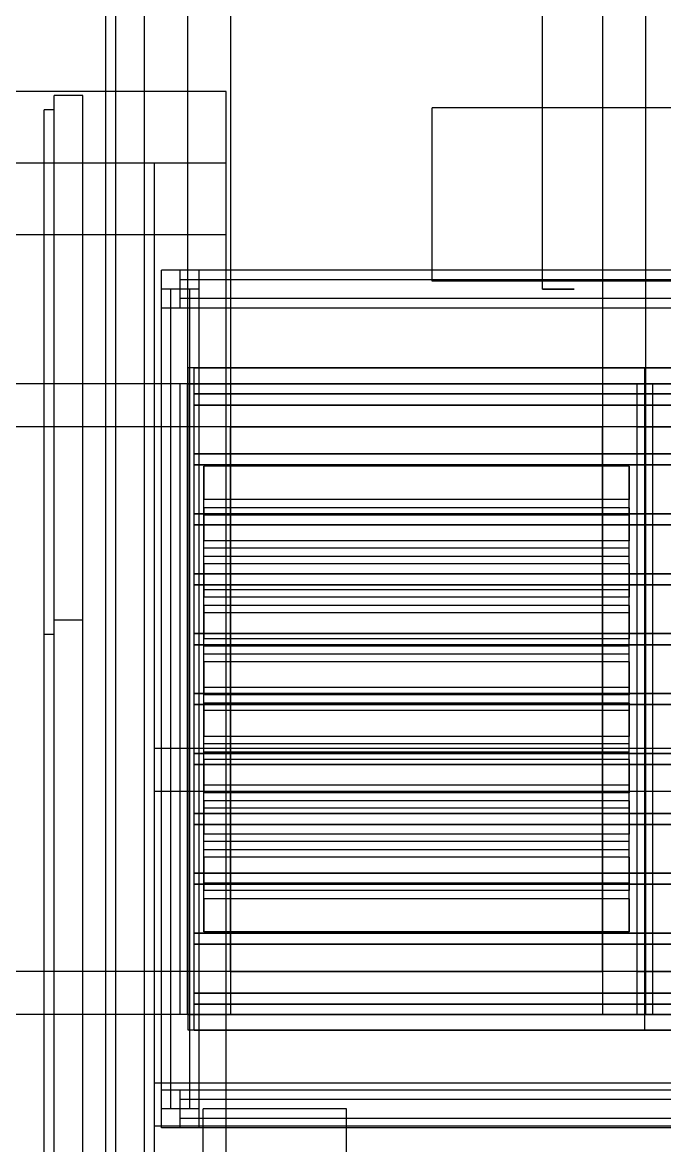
# Model space of a CAD drawing. Header units: millimetres. Extents: x -1355 to 669, y -1138 to 733.
# Drawn here: x -886.81 to -864.39, y 34.22 to 73.4 of the extents above; entities that cross this region are included whole.
import ezdxf

# ---------------------------------------------------------------- set-up
doc = ezdxf.new("R2010")
doc.units = ezdxf.units.MM
doc.layers.add('HIDDEN', color=8, linetype='Continuous')
doc.layers.add('VISIBLE', color=7, linetype='Continuous')

msp = doc.modelspace()

# ---------------------------------------------------------------- linework, layer by layer
at = {"layer": 'HIDDEN'}
for points in [[(-881.048, 121), (-881.048, 38.8)], [(-881.048, 121), (-881.048, 38.8)], [(-879.548, 121), (-879.548, 38.8)], [(-879.548, 121), (-879.548, 38.8)], [(-866.548, 121), (-866.548, 38.8)], [(-866.548, 121), (-866.548, 38.8)], [(-865.048, 121), (-865.048, 38.8)], [(-865.048, 121), (-865.048, 38.8)], [(-883.548, 6.03), (-883.548, 118.75)], [(-883.548, 6.03), (-883.548, 118.75)], [(-882.548, 6.03), (-882.548, 118.75)], [(-882.548, 6.03), (-882.548, 118.75)], [(-883.898, 6.53), (-883.898, 118.25)], [(-883.898, 6.53), (-883.898, 118.25)], [(-883.898, 6.53), (-883.898, 118.25)], [(-883.898, 6.53), (-883.898, 118.25)], [(-883.898, 6.53), (-883.898, 118.25)], [(-883.898, 6.53), (-883.898, 118.25)], [(-883.548, 6.53), (-883.548, 118.25)], [(-883.548, 6.53), (-883.548, 118.25)], [(-883.548, 6.53), (-883.548, 118.25)], [(-883.548, 6.53), (-883.548, 118.25)], [(-883.548, 6.53), (-883.548, 118.25)], [(-883.548, 6.53), (-883.548, 118.25)], [(-881.048, 110), (-881.048, 38.8)], [(-881.048, 110), (-881.048, 38.8)], [(-879.548, 110), (-879.548, 38.8)], [(-879.548, 110), (-879.548, 38.8)], [(-866.548, 110), (-866.548, 38.8)], [(-866.548, 110), (-866.548, 38.8)], [(-865.048, 110), (-865.048, 38.8)], [(-865.048, 110), (-865.048, 38.8)], [(-868.648, 64.1), (-868.648, 75.1)], [(-879.698, 71), (-954.698, 71)], [(-879.698, 71), (-954.698, 71)], [(-879.698, 66), (-879.698, 71)], [(-879.698, 66), (-879.698, 71)], [(-884.698, 70.85), (-885.698, 70.85)], [(-885.698, 7.13), (-885.698, 70.85)], [(-884.698, 70.85), (-885.698, 70.85)], [(-885.698, 7.13), (-885.698, 70.85)], [(-884.698, 7.13), (-884.698, 70.85)], [(-884.698, 7.13), (-884.698, 70.85)], [(-885.698, 70.35), (-886.048, 70.35)], [(-886.048, 7.63), (-886.048, 70.35)], [(-885.698, 70.35), (-886.048, 70.35)], [(-886.048, 7.63), (-886.048, 70.35)], [(-885.698, 70.35), (-886.048, 70.35)], [(-886.048, 7.63), (-886.048, 70.35)], [(-885.698, 70.35), (-886.048, 70.35)], [(-886.048, 7.63), (-886.048, 70.35)], [(-885.698, 70.35), (-886.048, 70.35)], [(-886.048, 7.63), (-886.048, 70.35)], [(-885.698, 70.35), (-886.048, 70.35)], [(-886.048, 7.63), (-886.048, 70.35)], [(-885.698, 7.63), (-885.698, 70.35)], [(-885.698, 7.63), (-885.698, 70.35)], [(-885.698, 7.63), (-885.698, 70.35)], [(-885.698, 7.63), (-885.698, 70.35)], [(-885.698, 7.63), (-885.698, 70.35)], [(-885.698, 7.63), (-885.698, 70.35)], [(-863.698, 70.425), (-872.498, 70.425)], [(-872.498, 64.375), (-872.498, 70.425)], [(-863.698, 70.425), (-872.498, 70.425)], [(-872.498, 64.375), (-872.498, 70.425)], [(-882.198, 68.5), (-952.198, 68.5)], [(-882.198, 68.5), (-952.198, 68.5)], [(-882.198, 68.5), (-952.198, 68.5)], [(-879.698, 68.5), (-884.698, 68.5)], [(-884.698, 14.5), (-884.698, 68.5)], [(-879.698, 68.5), (-884.698, 68.5)], [(-884.698, 14.5), (-884.698, 68.5)], [(-882.198, 14.5), (-882.198, 68.5)], [(-882.198, 14.5), (-882.198, 68.5)], [(-882.198, 14.5), (-882.198, 68.5)], [(-879.698, 14.5), (-879.698, 68.5)], [(-879.698, 14.5), (-879.698, 68.5)], [(-879.698, 66), (-954.698, 66)], [(-879.698, 66), (-954.698, 66)], [(-880.638, 64.76), (-881.958, 64.76)], [(-881.958, 63.44), (-881.958, 64.76)], [(-880.638, 64.76), (-881.958, 64.76)], [(-881.958, 63.44), (-881.958, 64.76)], [(-846.098, 64.76), (-881.298, 64.76)], [(-881.298, 63.44), (-881.298, 64.76)], [(-846.098, 64.76), (-881.298, 64.76)], [(-881.298, 63.44), (-881.298, 64.76)], [(-846.098, 64.76), (-881.298, 64.76)], [(-881.298, 63.44), (-881.298, 64.76)], [(-846.098, 64.76), (-881.298, 64.76)], [(-881.298, 63.44), (-881.298, 64.76)], [(-880.638, 63.44), (-880.638, 64.76)], [(-880.638, 63.44), (-880.638, 64.76)], [(-846.098, 64.43), (-881.298, 64.43)], [(-881.298, 63.77), (-881.298, 64.43)], [(-846.098, 64.43), (-881.298, 64.43)], [(-881.298, 63.77), (-881.298, 64.43)], [(-863.698, 64.375), (-872.498, 64.375)], [(-863.698, 64.375), (-872.498, 64.375)], [(-880.638, 64.1), (-881.958, 64.1)], [(-881.958, 35.5), (-881.958, 64.1)], [(-880.638, 64.1), (-881.958, 64.1)], [(-881.958, 35.5), (-881.958, 64.1)], [(-880.638, 64.1), (-881.958, 64.1)], [(-881.958, 35.5), (-881.958, 64.1)], [(-880.638, 64.1), (-881.958, 64.1)], [(-881.958, 35.5), (-881.958, 64.1)], [(-880.968, 64.1), (-881.628, 64.1)], [(-881.628, 35.5), (-881.628, 64.1)], [(-880.968, 64.1), (-881.628, 64.1)], [(-881.628, 35.5), (-881.628, 64.1)], [(-880.968, 35.5), (-880.968, 64.1)], [(-880.968, 35.5), (-880.968, 64.1)], [(-880.638, 35.5), (-880.638, 64.1)], [(-880.638, 35.5), (-880.638, 64.1)], [(-880.638, 35.5), (-880.638, 64.1)], [(-880.638, 35.5), (-880.638, 64.1)], [(-868.632, 64.1), (-868.648, 64.1)], [(-868.648, 64.1), (-868.632, 64.1)], [(-868.585, 64.1), (-868.632, 64.1)], [(-868.632, 64.1), (-868.585, 64.1)], [(-868.51, 64.1), (-868.585, 64.1)], [(-868.585, 64.1), (-868.51, 64.1)], [(-868.411, 64.1), (-868.51, 64.1)], [(-868.51, 64.1), (-868.411, 64.1)], [(-868.293, 64.1), (-868.411, 64.1)], [(-868.411, 64.1), (-868.293, 64.1)], [(-868.165, 64.1), (-868.293, 64.1)], [(-868.293, 64.1), (-868.165, 64.1)], [(-868.032, 64.1), (-868.165, 64.1)], [(-868.165, 64.1), (-868.032, 64.1)], [(-867.903, 64.1), (-868.032, 64.1)], [(-868.032, 64.1), (-867.903, 64.1)], [(-867.786, 64.1), (-867.903, 64.1)], [(-867.903, 64.1), (-867.786, 64.1)], [(-867.687, 64.1), (-867.786, 64.1)], [(-867.786, 64.1), (-867.687, 64.1)], [(-867.611, 64.1), (-867.687, 64.1)], [(-867.687, 64.1), (-867.611, 64.1)], [(-867.564, 64.1), (-867.611, 64.1)], [(-867.611, 64.1), (-867.564, 64.1)], [(-867.548, 64.1), (-867.564, 64.1)], [(-867.564, 64.1), (-867.548, 64.1)], [(-846.098, 63.77), (-881.298, 63.77)], [(-846.098, 63.77), (-881.298, 63.77)], [(-880.638, 63.44), (-881.958, 63.44)], [(-880.638, 63.44), (-881.958, 63.44)], [(-846.098, 63.44), (-881.298, 63.44)], [(-846.098, 63.44), (-881.298, 63.44)], [(-846.098, 63.44), (-881.298, 63.44)], [(-846.098, 63.44), (-881.298, 63.44)], [(-865.073, 61.35), (-881.023, 61.35)], [(-881.023, 38.25), (-881.023, 61.35)], [(-865.073, 61.35), (-881.023, 61.35)], [(-881.023, 38.25), (-881.023, 61.35)], [(-865.073, 61.35), (-881.023, 61.35)], [(-881.023, 38.25), (-881.023, 61.35)], [(-865.073, 61.35), (-881.023, 61.35)], [(-881.023, 38.25), (-881.023, 61.35)], [(-865.073, 61.35), (-881.023, 61.35)], [(-881.023, 38.25), (-881.023, 61.35)], [(-865.073, 61.35), (-881.023, 61.35)], [(-881.023, 38.25), (-881.023, 61.35)], [(-865.073, 61.35), (-881.023, 61.35)], [(-881.023, 38.25), (-881.023, 61.35)], [(-865.073, 61.35), (-881.023, 61.35)], [(-881.023, 38.25), (-881.023, 61.35)], [(-880.81, 61.35), (-863.698, 61.35)], [(-863.698, 61.35), (-880.81, 61.35)], [(-880.81, 38.25), (-880.81, 61.35)], [(-865.073, 38.25), (-865.073, 61.35)], [(-865.073, 38.25), (-865.073, 61.35)], [(-865.073, 38.25), (-865.073, 61.35)], [(-865.073, 38.25), (-865.073, 61.35)], [(-865.073, 38.25), (-865.073, 61.35)], [(-865.073, 38.25), (-865.073, 61.35)], [(-865.073, 38.25), (-865.073, 61.35)], [(-865.073, 38.25), (-865.073, 61.35)], [(-843.348, 60.8), (-928.198, 60.8)], [(-843.348, 60.8), (-928.198, 60.8)], [(-864.798, 60.8), (-881.298, 60.8)], [(-881.298, 38.8), (-881.298, 60.8)], [(-864.798, 60.8), (-881.298, 60.8)], [(-881.298, 38.8), (-881.298, 60.8)], [(-864.798, 60.8), (-881.298, 60.8)], [(-881.298, 38.8), (-881.298, 60.8)], [(-864.798, 60.8), (-881.298, 60.8)], [(-881.298, 38.8), (-881.298, 60.8)], [(-881.048, 60.8), (-865.048, 60.8)], [(-881.048, 60.8), (-865.048, 60.8)], [(-881.048, 38.8), (-881.048, 60.8)], [(-881.048, 38.8), (-881.048, 60.8)], [(-881.048, 38.8), (-881.048, 60.8)], [(-865.048, 60.8), (-881.048, 60.8)], [(-881.048, 38.8), (-881.048, 60.8)], [(-865.048, 60.8), (-881.048, 60.8)], [(-865.348, 38.8), (-865.348, 60.8)], [(-865.348, 60.8), (-706.198, 60.8)], [(-865.348, 38.8), (-865.348, 60.8)], [(-865.348, 60.8), (-706.198, 60.8)], [(-865.048, 38.8), (-865.048, 60.8)], [(-865.048, 38.8), (-865.048, 60.8)], [(-865.048, 38.8), (-865.048, 60.8)], [(-865.048, 38.8), (-865.048, 60.8)], [(-864.798, 38.8), (-864.798, 60.8)], [(-864.798, 38.8), (-864.798, 60.8)], [(-864.798, 38.8), (-864.798, 60.8)], [(-864.798, 38.8), (-864.798, 60.8)], [(-880.81, 60.442), (-863.698, 60.442)], [(-863.698, 60.442), (-880.81, 60.442)], [(-880.81, 60.057), (-880.81, 60.442)], [(-880.81, 60.057), (-863.698, 60.057)], [(-863.698, 60.057), (-880.81, 60.057)], [(-843.348, 59.3), (-928.198, 59.3)], [(-843.348, 59.3), (-928.198, 59.3)], [(-879.548, 40.3), (-879.548, 59.3)], [(-866.548, 59.3), (-879.548, 59.3)], [(-879.548, 40.3), (-879.548, 59.3)], [(-866.548, 59.3), (-879.548, 59.3)], [(-879.548, 59.3), (-866.548, 59.3)], [(-879.548, 40.3), (-879.548, 59.3)], [(-879.548, 59.3), (-866.548, 59.3)], [(-879.548, 40.3), (-879.548, 59.3)], [(-866.548, 40.3), (-866.548, 59.3)], [(-866.548, 40.3), (-866.548, 59.3)], [(-866.548, 40.3), (-866.548, 59.3)], [(-866.548, 40.3), (-866.548, 59.3)], [(-865.348, 59.3), (-706.198, 59.3)], [(-865.348, 59.3), (-706.198, 59.3)], [(-865.348, 40.3), (-865.348, 59.3)], [(-865.348, 40.3), (-865.348, 59.3)], [(-880.81, 58.352), (-863.698, 58.352)], [(-863.698, 58.352), (-880.81, 58.352)], [(-880.81, 57.967), (-880.81, 58.352)], [(-880.81, 57.967), (-863.698, 57.967)], [(-863.698, 57.967), (-880.81, 57.967)], [(-880.473, 57.924), (-880.473, 56.764)], [(-865.623, 57.924), (-880.473, 57.924)], [(-880.473, 56.476), (-880.473, 57.924)], [(-880.473, 57.924), (-880.473, 56.764)], [(-865.623, 57.924), (-880.473, 57.924)], [(-880.473, 56.476), (-880.473, 57.924)], [(-865.623, 57.924), (-865.623, 56.764)], [(-865.623, 56.476), (-865.623, 57.924)], [(-865.623, 57.924), (-865.623, 56.764)], [(-865.623, 56.476), (-865.623, 57.924)], [(-865.623, 56.764), (-880.473, 56.764)], [(-880.473, 55.316), (-880.473, 56.764)], [(-865.623, 56.764), (-880.473, 56.764)], [(-880.473, 55.316), (-880.473, 56.764)], [(-880.473, 56.476), (-880.473, 55.316)], [(-865.623, 56.476), (-880.473, 56.476)], [(-880.473, 56.476), (-880.473, 55.316)], [(-865.623, 56.476), (-880.473, 56.476)], [(-865.623, 55.316), (-865.623, 56.764)], [(-865.623, 55.316), (-865.623, 56.764)], [(-865.623, 56.476), (-865.623, 55.316)], [(-865.623, 56.476), (-865.623, 55.316)], [(-880.81, 56.262), (-863.698, 56.262)], [(-863.698, 56.262), (-880.81, 56.262)], [(-880.81, 55.877), (-880.81, 56.262)], [(-880.473, 55.059), (-880.473, 56.219)], [(-865.623, 56.219), (-880.473, 56.219)], [(-880.473, 54.771), (-880.473, 56.219)], [(-880.473, 55.059), (-880.473, 56.219)], [(-865.623, 56.219), (-880.473, 56.219)], [(-880.473, 54.771), (-880.473, 56.219)], [(-865.623, 55.059), (-865.623, 56.219)], [(-865.623, 54.771), (-865.623, 56.219)], [(-865.623, 55.059), (-865.623, 56.219)], [(-865.623, 54.771), (-865.623, 56.219)], [(-880.81, 55.877), (-863.698, 55.877)], [(-863.698, 55.877), (-880.81, 55.877)], [(-865.623, 55.316), (-880.473, 55.316)], [(-865.623, 55.316), (-880.473, 55.316)], [(-865.623, 55.059), (-880.473, 55.059)], [(-880.473, 53.611), (-880.473, 55.059)], [(-865.623, 55.059), (-880.473, 55.059)], [(-880.473, 53.611), (-880.473, 55.059)], [(-865.623, 53.611), (-865.623, 55.059)], [(-865.623, 53.611), (-865.623, 55.059)], [(-880.473, 53.611), (-880.473, 54.771)], [(-865.623, 54.771), (-880.473, 54.771)], [(-880.473, 53.611), (-880.473, 54.771)], [(-865.623, 54.771), (-880.473, 54.771)], [(-880.473, 54.514), (-880.473, 53.354)], [(-865.623, 54.514), (-880.473, 54.514)], [(-880.473, 53.066), (-880.473, 54.514)], [(-880.473, 54.514), (-880.473, 53.354)], [(-865.623, 54.514), (-880.473, 54.514)], [(-880.473, 53.066), (-880.473, 54.514)], [(-865.623, 53.611), (-865.623, 54.771)], [(-865.623, 53.611), (-865.623, 54.771)], [(-865.623, 54.514), (-865.623, 53.354)], [(-865.623, 53.066), (-865.623, 54.514)], [(-865.623, 54.514), (-865.623, 53.354)], [(-865.623, 53.066), (-865.623, 54.514)], [(-880.81, 54.172), (-863.698, 54.172)], [(-863.698, 54.172), (-880.81, 54.172)], [(-880.81, 53.787), (-880.81, 54.172)], [(-880.81, 53.787), (-863.698, 53.787)], [(-863.698, 53.787), (-880.81, 53.787)], [(-865.623, 53.611), (-880.473, 53.611)], [(-865.623, 53.611), (-880.473, 53.611)], [(-865.623, 53.354), (-880.473, 53.354)], [(-880.473, 51.906), (-880.473, 53.354)], [(-865.623, 53.354), (-880.473, 53.354)], [(-880.473, 51.906), (-880.473, 53.354)], [(-865.623, 51.906), (-865.623, 53.354)], [(-865.623, 51.906), (-865.623, 53.354)], [(-880.473, 53.066), (-880.473, 51.906)], [(-865.623, 53.066), (-880.473, 53.066)], [(-880.473, 53.066), (-880.473, 51.906)], [(-865.623, 53.066), (-880.473, 53.066)], [(-865.623, 53.066), (-865.623, 51.906)], [(-865.623, 53.066), (-865.623, 51.906)], [(-884.698, 52.55), (-885.698, 52.55)], [(-885.698, 6.69), (-885.698, 52.55)], [(-884.698, 52.55), (-885.698, 52.55)], [(-885.698, 6.69), (-885.698, 52.55)], [(-884.698, 6.69), (-884.698, 52.55)], [(-884.698, 6.69), (-884.698, 52.55)], [(-880.473, 51.649), (-880.473, 52.809)], [(-865.623, 52.809), (-880.473, 52.809)], [(-880.473, 51.361), (-880.473, 52.809)], [(-880.473, 51.649), (-880.473, 52.809)], [(-865.623, 52.809), (-880.473, 52.809)], [(-880.473, 51.361), (-880.473, 52.809)], [(-865.623, 51.649), (-865.623, 52.809)], [(-865.623, 51.361), (-865.623, 52.809)], [(-865.623, 51.649), (-865.623, 52.809)], [(-865.623, 51.361), (-865.623, 52.809)], [(-885.698, 52.05), (-886.048, 52.05)], [(-886.048, 7.19), (-886.048, 52.05)], [(-885.698, 52.05), (-886.048, 52.05)], [(-886.048, 7.19), (-886.048, 52.05)], [(-885.698, 52.05), (-886.048, 52.05)], [(-886.048, 7.19), (-886.048, 52.05)], [(-885.698, 52.05), (-886.048, 52.05)], [(-886.048, 7.19), (-886.048, 52.05)], [(-885.698, 52.05), (-886.048, 52.05)], [(-886.048, 7.19), (-886.048, 52.05)], [(-885.698, 52.05), (-886.048, 52.05)], [(-886.048, 7.19), (-886.048, 52.05)], [(-885.698, 7.19), (-885.698, 52.05)], [(-885.698, 7.19), (-885.698, 52.05)], [(-885.698, 7.19), (-885.698, 52.05)], [(-885.698, 7.19), (-885.698, 52.05)], [(-885.698, 7.19), (-885.698, 52.05)], [(-885.698, 7.19), (-885.698, 52.05)], [(-880.81, 52.083), (-863.698, 52.083)], [(-863.698, 52.083), (-880.81, 52.083)], [(-880.81, 51.697), (-880.81, 52.083)], [(-865.623, 51.906), (-880.473, 51.906)], [(-865.623, 51.906), (-880.473, 51.906)], [(-880.81, 51.697), (-863.698, 51.697)], [(-863.698, 51.697), (-880.81, 51.697)], [(-865.623, 51.649), (-880.473, 51.649)], [(-880.473, 50.201), (-880.473, 51.649)], [(-865.623, 51.649), (-880.473, 51.649)], [(-880.473, 50.201), (-880.473, 51.649)], [(-880.473, 50.201), (-880.473, 51.361)], [(-865.623, 51.361), (-880.473, 51.361)], [(-880.473, 50.201), (-880.473, 51.361)], [(-865.623, 51.361), (-880.473, 51.361)], [(-865.623, 50.201), (-865.623, 51.649)], [(-865.623, 50.201), (-865.623, 51.649)], [(-865.623, 50.201), (-865.623, 51.361)], [(-865.623, 50.201), (-865.623, 51.361)], [(-880.473, 51.104), (-880.473, 49.944)], [(-865.623, 51.104), (-880.473, 51.104)], [(-880.473, 49.656), (-880.473, 51.104)], [(-880.473, 51.104), (-880.473, 49.944)], [(-865.623, 51.104), (-880.473, 51.104)], [(-880.473, 49.656), (-880.473, 51.104)], [(-865.623, 51.104), (-865.623, 49.944)], [(-865.623, 49.656), (-865.623, 51.104)], [(-865.623, 51.104), (-865.623, 49.944)], [(-865.623, 49.656), (-865.623, 51.104)], [(-865.623, 50.201), (-880.473, 50.201)], [(-865.623, 50.201), (-880.473, 50.201)], [(-880.81, 49.992), (-863.698, 49.992)], [(-863.698, 49.992), (-880.81, 49.992)], [(-880.81, 49.607), (-880.81, 49.992)], [(-865.623, 49.944), (-880.473, 49.944)], [(-880.473, 48.496), (-880.473, 49.944)], [(-865.623, 49.944), (-880.473, 49.944)], [(-880.473, 48.496), (-880.473, 49.944)], [(-865.623, 48.496), (-865.623, 49.944)], [(-865.623, 48.496), (-865.623, 49.944)], [(-880.81, 49.607), (-863.698, 49.607)], [(-863.698, 49.607), (-880.81, 49.607)], [(-880.473, 49.656), (-880.473, 48.496)], [(-865.623, 49.656), (-880.473, 49.656)], [(-880.473, 49.656), (-880.473, 48.496)], [(-865.623, 49.656), (-880.473, 49.656)], [(-880.473, 48.239), (-880.473, 49.399)], [(-865.623, 49.399), (-880.473, 49.399)], [(-880.473, 47.951), (-880.473, 49.399)], [(-880.473, 48.239), (-880.473, 49.399)], [(-865.623, 49.399), (-880.473, 49.399)], [(-880.473, 47.951), (-880.473, 49.399)], [(-865.623, 49.656), (-865.623, 48.496)], [(-865.623, 49.656), (-865.623, 48.496)], [(-865.623, 48.239), (-865.623, 49.399)], [(-865.623, 47.951), (-865.623, 49.399)], [(-865.623, 48.239), (-865.623, 49.399)], [(-865.623, 47.951), (-865.623, 49.399)], [(-865.623, 48.496), (-880.473, 48.496)], [(-865.623, 48.496), (-880.473, 48.496)], [(-865.623, 48.239), (-880.473, 48.239)], [(-880.473, 46.791), (-880.473, 48.239)], [(-865.623, 48.239), (-880.473, 48.239)], [(-880.473, 46.791), (-880.473, 48.239)], [(-865.623, 46.791), (-865.623, 48.239)], [(-865.623, 46.791), (-865.623, 48.239)], [(-882.198, 34.913), (-882.198, 48.087)], [(-882.198, 48.087), (-654.848, 48.087)], [(-882.198, 34.913), (-882.198, 48.087)], [(-880.81, 47.903), (-863.698, 47.903)], [(-863.698, 47.903), (-880.81, 47.903)], [(-880.81, 47.517), (-880.81, 47.903)], [(-880.473, 46.791), (-880.473, 47.951)], [(-865.623, 47.951), (-880.473, 47.951)], [(-880.473, 46.791), (-880.473, 47.951)], [(-865.623, 47.951), (-880.473, 47.951)], [(-865.623, 46.791), (-865.623, 47.951)], [(-865.623, 46.791), (-865.623, 47.951)], [(-880.81, 47.517), (-863.698, 47.517)], [(-863.698, 47.517), (-880.81, 47.517)], [(-880.473, 47.694), (-880.473, 46.534)], [(-865.623, 47.694), (-880.473, 47.694)], [(-880.473, 46.246), (-880.473, 47.694)], [(-880.473, 47.694), (-880.473, 46.534)], [(-865.623, 47.694), (-880.473, 47.694)], [(-880.473, 46.246), (-880.473, 47.694)], [(-865.623, 47.694), (-865.623, 46.534)], [(-865.623, 46.246), (-865.623, 47.694)], [(-865.623, 47.694), (-865.623, 46.534)], [(-865.623, 46.246), (-865.623, 47.694)], [(-865.623, 46.791), (-880.473, 46.791)], [(-865.623, 46.791), (-880.473, 46.791)], [(-882.198, 46.587), (-654.848, 46.587)], [(-882.198, 46.587), (-654.848, 46.587)], [(-882.198, 36.413), (-882.198, 46.587)], [(-882.198, 36.413), (-882.198, 46.587)], [(-865.623, 46.534), (-880.473, 46.534)], [(-880.473, 45.086), (-880.473, 46.534)], [(-865.623, 46.534), (-880.473, 46.534)], [(-880.473, 45.086), (-880.473, 46.534)], [(-880.473, 46.246), (-880.473, 45.086)], [(-865.623, 46.246), (-880.473, 46.246)], [(-880.473, 46.246), (-880.473, 45.086)], [(-865.623, 46.246), (-880.473, 46.246)], [(-865.623, 45.086), (-865.623, 46.534)], [(-865.623, 45.086), (-865.623, 46.534)], [(-865.623, 46.246), (-865.623, 45.086)], [(-865.623, 46.246), (-865.623, 45.086)], [(-880.473, 44.829), (-880.473, 45.989)], [(-865.623, 45.989), (-880.473, 45.989)], [(-880.473, 44.541), (-880.473, 45.989)], [(-880.473, 44.829), (-880.473, 45.989)], [(-865.623, 45.989), (-880.473, 45.989)], [(-880.473, 44.541), (-880.473, 45.989)], [(-865.623, 44.829), (-865.623, 45.989)], [(-865.623, 44.541), (-865.623, 45.989)], [(-865.623, 44.829), (-865.623, 45.989)], [(-865.623, 44.541), (-865.623, 45.989)], [(-880.81, 45.812), (-863.698, 45.812)], [(-863.698, 45.812), (-880.81, 45.812)], [(-880.81, 45.427), (-880.81, 45.812)], [(-880.81, 45.427), (-863.698, 45.427)], [(-863.698, 45.427), (-880.81, 45.427)], [(-865.623, 45.086), (-880.473, 45.086)], [(-865.623, 45.086), (-880.473, 45.086)], [(-865.623, 44.829), (-880.473, 44.829)], [(-880.473, 43.381), (-880.473, 44.829)], [(-865.623, 44.829), (-880.473, 44.829)], [(-880.473, 43.381), (-880.473, 44.829)], [(-865.623, 43.381), (-865.623, 44.829)], [(-865.623, 43.381), (-865.623, 44.829)], [(-880.473, 43.381), (-880.473, 44.541)], [(-865.623, 44.541), (-880.473, 44.541)], [(-880.473, 43.381), (-880.473, 44.541)], [(-865.623, 44.541), (-880.473, 44.541)], [(-880.473, 44.284), (-880.473, 43.124)], [(-865.623, 44.284), (-880.473, 44.284)], [(-880.473, 42.836), (-880.473, 44.284)], [(-880.473, 44.284), (-880.473, 43.124)], [(-865.623, 44.284), (-880.473, 44.284)], [(-880.473, 42.836), (-880.473, 44.284)], [(-865.623, 43.381), (-865.623, 44.541)], [(-865.623, 43.381), (-865.623, 44.541)], [(-865.623, 44.284), (-865.623, 43.124)], [(-865.623, 42.836), (-865.623, 44.284)], [(-865.623, 44.284), (-865.623, 43.124)], [(-865.623, 42.836), (-865.623, 44.284)], [(-880.81, 43.723), (-863.698, 43.723)], [(-863.698, 43.723), (-880.81, 43.723)], [(-880.81, 43.337), (-880.81, 43.723)], [(-880.81, 43.337), (-863.698, 43.337)], [(-863.698, 43.337), (-880.81, 43.337)], [(-865.623, 43.381), (-880.473, 43.381)], [(-865.623, 43.381), (-880.473, 43.381)], [(-865.623, 43.124), (-880.473, 43.124)], [(-880.473, 41.676), (-880.473, 43.124)], [(-865.623, 43.124), (-880.473, 43.124)], [(-880.473, 41.676), (-880.473, 43.124)], [(-865.623, 41.676), (-865.623, 43.124)], [(-865.623, 41.676), (-865.623, 43.124)], [(-880.473, 42.836), (-880.473, 41.676)], [(-865.623, 42.836), (-880.473, 42.836)], [(-880.473, 42.836), (-880.473, 41.676)], [(-865.623, 42.836), (-880.473, 42.836)], [(-865.623, 42.836), (-865.623, 41.676)], [(-865.623, 42.836), (-865.623, 41.676)], [(-880.81, 41.632), (-863.698, 41.632)], [(-863.698, 41.632), (-880.81, 41.632)], [(-880.81, 41.247), (-880.81, 41.632)], [(-865.623, 41.676), (-880.473, 41.676)], [(-865.623, 41.676), (-880.473, 41.676)], [(-880.81, 41.247), (-863.698, 41.247)], [(-863.698, 41.247), (-880.81, 41.247)], [(-843.348, 40.3), (-928.198, 40.3)], [(-843.348, 40.3), (-928.198, 40.3)], [(-866.548, 40.3), (-879.548, 40.3)], [(-866.548, 40.3), (-879.548, 40.3)], [(-879.548, 40.3), (-866.548, 40.3)], [(-879.548, 40.3), (-866.548, 40.3)], [(-865.348, 40.3), (-706.198, 40.3)], [(-865.348, 40.3), (-706.198, 40.3)], [(-880.81, 39.542), (-863.698, 39.542)], [(-863.698, 39.542), (-880.81, 39.542)], [(-880.81, 39.157), (-880.81, 39.542)], [(-843.348, 38.8), (-928.198, 38.8)], [(-843.348, 38.8), (-928.198, 38.8)], [(-864.798, 38.8), (-881.298, 38.8)], [(-864.798, 38.8), (-881.298, 38.8)], [(-864.798, 38.8), (-881.298, 38.8)], [(-864.798, 38.8), (-881.298, 38.8)], [(-881.048, 38.8), (-865.048, 38.8)], [(-881.048, 38.8), (-865.048, 38.8)], [(-881.048, 38.8), (-865.048, 38.8)], [(-881.048, 38.8), (-865.048, 38.8)], [(-865.048, 38.8), (-881.048, 38.8)], [(-865.048, 38.8), (-881.048, 38.8)], [(-865.048, 38.8), (-881.048, 38.8)], [(-865.048, 38.8), (-881.048, 38.8)], [(-880.81, 39.157), (-863.698, 39.157)], [(-863.698, 39.157), (-880.81, 39.157)], [(-866.548, 38.8), (-879.548, 38.8)], [(-866.548, 38.8), (-879.548, 38.8)], [(-879.548, 38.8), (-866.548, 38.8)], [(-879.548, 38.8), (-866.548, 38.8)], [(-865.348, 38.8), (-706.198, 38.8)], [(-865.348, 38.8), (-706.198, 38.8)], [(-865.073, 38.25), (-881.023, 38.25)], [(-865.073, 38.25), (-881.023, 38.25)], [(-865.073, 38.25), (-881.023, 38.25)], [(-865.073, 38.25), (-881.023, 38.25)], [(-865.073, 38.25), (-881.023, 38.25)], [(-865.073, 38.25), (-881.023, 38.25)], [(-865.073, 38.25), (-881.023, 38.25)], [(-865.073, 38.25), (-881.023, 38.25)], [(-880.81, 38.25), (-863.698, 38.25)], [(-863.698, 38.25), (-880.81, 38.25)], [(-882.198, 36.413), (-654.848, 36.413)], [(-882.198, 36.413), (-654.848, 36.413)], [(-880.638, 36.16), (-881.958, 36.16)], [(-881.958, 34.84), (-881.958, 36.16)], [(-880.638, 36.16), (-881.958, 36.16)], [(-881.958, 34.84), (-881.958, 36.16)], [(-846.098, 36.16), (-881.298, 36.16)], [(-881.298, 34.84), (-881.298, 36.16)], [(-846.098, 36.16), (-881.298, 36.16)], [(-881.298, 34.84), (-881.298, 36.16)], [(-846.098, 36.16), (-881.298, 36.16)], [(-881.298, 34.84), (-881.298, 36.16)], [(-846.098, 36.16), (-881.298, 36.16)], [(-881.298, 34.84), (-881.298, 36.16)], [(-880.638, 34.84), (-880.638, 36.16)], [(-880.638, 34.84), (-880.638, 36.16)], [(-846.098, 35.83), (-881.298, 35.83)], [(-881.298, 35.17), (-881.298, 35.83)], [(-846.098, 35.83), (-881.298, 35.83)], [(-881.298, 35.17), (-881.298, 35.83)], [(-880.638, 35.5), (-881.958, 35.5)], [(-880.638, 35.5), (-881.958, 35.5)], [(-880.638, 35.5), (-881.958, 35.5)], [(-880.638, 35.5), (-881.958, 35.5)], [(-880.968, 35.5), (-881.628, 35.5)], [(-880.968, 35.5), (-881.628, 35.5)], [(-875.498, 35.5), (-880.498, 35.5)], [(-880.498, 5), (-880.498, 35.5)], [(-875.498, 35.5), (-880.498, 35.5)], [(-880.498, 5), (-880.498, 35.5)], [(-875.498, 35.5), (-880.498, 35.5)], [(-880.498, 5), (-880.498, 35.5)], [(-875.498, 35.5), (-880.498, 35.5)], [(-880.498, 5), (-880.498, 35.5)], [(-875.498, 5), (-875.498, 35.5)], [(-875.498, 5), (-875.498, 35.5)], [(-875.498, 5), (-875.498, 35.5)], [(-875.498, 5), (-875.498, 35.5)], [(-882.198, 34.913), (-654.848, 34.913)], [(-846.098, 35.17), (-881.298, 35.17)], [(-846.098, 35.17), (-881.298, 35.17)], [(-880.638, 34.84), (-881.958, 34.84)], [(-880.638, 34.84), (-881.958, 34.84)], [(-846.098, 34.84), (-881.298, 34.84)], [(-846.098, 34.84), (-881.298, 34.84)], [(-846.098, 34.84), (-881.298, 34.84)], [(-846.098, 34.84), (-881.298, 34.84)]]:
    msp.add_lwpolyline(points, dxfattribs=at)
at = {"layer": 'VISIBLE'}
for points in [[(-882.198, 68.5), (-952.198, 68.5)], [(-882.198, 14.5), (-882.198, 68.5)], [(-882.198, 48.087), (-654.848, 48.087)], [(-882.198, 34.913), (-654.848, 34.913)]]:
    msp.add_lwpolyline(points, dxfattribs=at)

doc.saveas('drawing.dxf')
